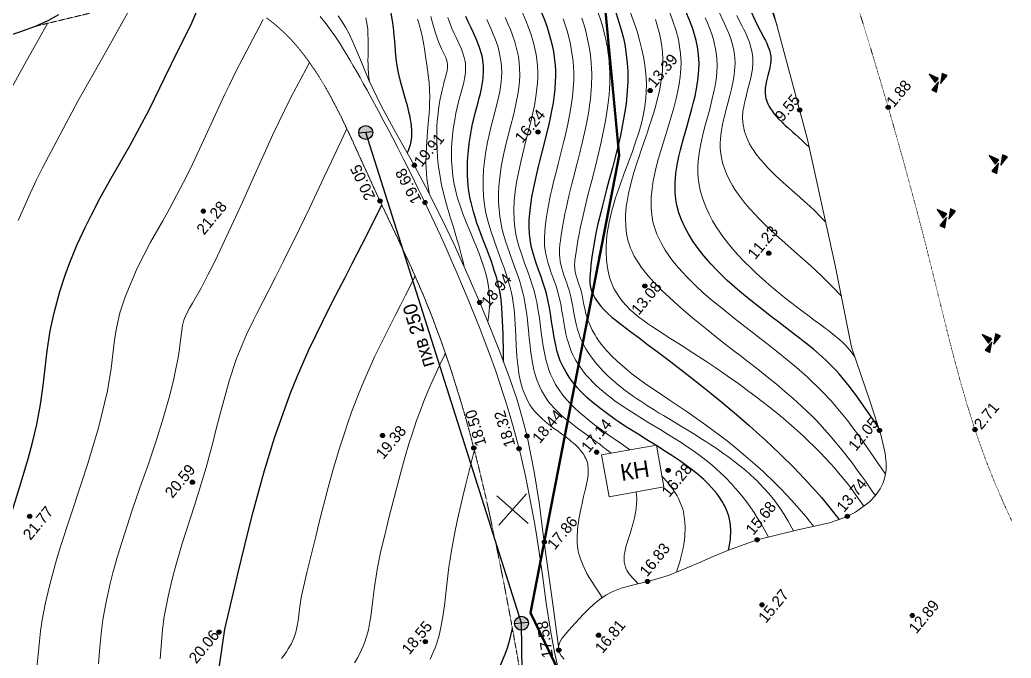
# Model space of a CAD drawing. Header units: millimetres. Extents: x -2893842 to -949497, y -1203244 to 262218.
# Drawn here: x -1987343 to -1916064, y -302246 to -256348 of the extents above; entities that cross this region are included whole.
import ezdxf

# ---------------------------------------------------------------- set-up
doc = ezdxf.new("R2010")
doc.units = ezdxf.units.MM
doc.linetypes.add('g5_05x2', pattern=[3.5, 2.5, -1])
doc.linetypes.add('g5_366', pattern=[0.85, 0.1, -0.75])
doc.layers.get('0').update_dxf_attribs({"lineweight": 5})
for name, color, linetype in [('!!!_ Размеры', 7, 'Continuous'), ('02_сетка', 253, 'Continuous'), ('03_Здания и строения', 253, 'Continuous'), ('10_Границы покрытий и угодий', 253, 'Continuous'), ('12_Рельеф', 253, 'Continuous'), ('19_Горизонтали', 253, 'Continuous'), ('30_Канализация', 253, 'Continuous'), ('44_Крышки колодцев', 253, 'Continuous'), ('61_Отметки высоты поверхности', 253, 'Continuous'), ('65_Границы', 253, 'Continuous')]:
    doc.layers.add(name, color=color, linetype=linetype)
doc.styles.add('LIKE14', font='p131.shx')
doc.styles.add('LIKE17', font='d431.shx')
doc.styles.add('LIKE32', font='peteri.shx')
doc.styles.add('Line_GUGK', font='')
doc.styles.get('Line_GUGK').set_extended_font_data('Bm431', italic=True)
doc.linetypes.add('g5_085a', pattern='A,0.001,[19,GUGK_2005.shx,S=1,R=180,X=0,Y=0],0.5,[18,GUGK_2005.shx,S=6,R=180,X=0,Y=0],0.5', length=1.001)
doc.linetypes.add('g5_122_kl', pattern='A,1,-1,1.5,-0.4,["Кл",Line_GUGK,S=1,R=0,X=0,Y=-0.5],-2.4,1.5,-1,4,-1,4,-1,3', length=21.8)
doc.linetypes.add('g5_332', pattern='A,0.001,[18,GUGK_2005.shx,S=10,R=180,X=0,Y=0],0.5', length=0.501)

# ---------------------------------------------------------------- blocks, each defined once
blk = doc.blocks.new('BL_333')
at = {"color": 0}
for p, q in [((0, -3), (0, 3)), ((-3, 0), (3, 0))]:
    blk.add_line(p, q, dxfattribs=at)
blk = doc.blocks.new('g5_117')
h = blk.add_hatch(color=255)
h.paths.add_polyline_path([(-0.299, 0.352), (0.352, -0.299, 0.177899), (0.463, 0, 0.639215)])
h.paths.add_polyline_path([(-0.352, 0.299, 0.177899), (-0.463, 0, 0.639215), (0.299, -0.352)])
at = {"color": 0}
blk.add_lwpolyline([(0.354, -0.354), (-0.354, 0.354)], dxfattribs=at)
blk.add_circle((0, 0), 0.5, dxfattribs=at)
blk = doc.blocks.new('g5_330')
blk.add_hatch(color=0).paths.add_polyline_path([(-0.15, 0, 1), (0.15, 0, 1)])
at = {"color": 0}
blk.add_circle((0, 0), 0.15, dxfattribs=at)
blk = doc.blocks.new('g5_348b')
for points in [[(-0.194, 0.15), (0.194, 0.15), (0, 0.874)], [(-0.75, 0), (-0.649, -0.375), (0, 0)], [(0.75, -0.2), (0.649, 0.175), (0, -0.2)]]:
    blk.add_hatch(color=0).paths.add_polyline_path(points)
at = {"color": 0}
for points in [[(-0.194, 0.15), (0.194, 0.15), (0, 0.874)], [(-0.75, 0), (-0.649, -0.375), (0, 0)], [(0.75, -0.2), (0.649, 0.175), (0, -0.2)]]:
    blk.add_lwpolyline(points, close=True, dxfattribs=at)
blk = doc.blocks.new('Топо_07.04.17')
at = {"layer": '02_сетка', "color": 7, "linetype": 'Continuous'}
for p, q in [((-44973, -175868), (-42752, -173852)), ((-42855, -175971), (-44871, -173749))]:
    blk.add_line(p, q, dxfattribs=at)
at = {"layer": '03_Здания и строения', "color": 7, "linetype": 'Continuous', "lineweight": 20}
blk.add_lwpolyline([(-32876, -174459), (-36868, -174714), (-37062, -171676), (-33070, -171422)], close=True, dxfattribs=at)
at = {"layer": '10_Границы покрытий и угодий', "linetype": 'g5_366', "lineweight": 20}
blk.add_lwpolyline([(-8283, -179738), (-8684, -178518), (-9224, -176757), (-9671, -175097), (-10179, -172886), (-10494, -171285), (-10821, -169396), (-11106, -167530), (-11272, -166356), (-11553, -164251), (-11813, -162222), (-12119, -159886), (-12305, -158531), (-12594, -156522), (-13070, -153397), (-13522, -150610), (-13767, -149164), (-14199, -146693), (-14473, -145175), (-15232, -141141)], dxfattribs=at)
at = {"layer": '10_Границы покрытий и угодий', "linetype": 'g5_085a', "lineweight": 20}
blk.add_lwpolyline([(-41687, -184998), (-41760, -182112), (-41860, -177433), (-41914, -174557), (-42004, -172334), (-42232, -169717), (-42436, -168282), (-42653, -167061), (-43003, -165409), (-43482, -163474), (-44031, -161486), (-44531, -159790), (-45207, -157579), (-45897, -155432), (-46553, -153511), (-47437, -151108), (-48095, -149457), (-49160, -146947), (-49973, -144948), (-50660, -142969), (-51002, -141787), (-51273, -140832), (-51518, -140042), (-51692, -139547), (-51891, -139046), (-52114, -138558), (-52322, -138166)], dxfattribs=at)
at = {"layer": '10_Границы покрытий и угодий', "linetype": 'Continuous', "lineweight": 30}
blk.add_lwpolyline([(-144140, -142170), (-143926, -142062), (-143516, -141910), (-143060, -141789), (-142340, -141681), (-129504, -140761), (-118584, -140312), (-100031, -138987), (-82942, -137657), (-76483, -136995), (-75186, -136739), (-74029, -136457), (-73074, -136148), (-72273, -135808)], dxfattribs=at)
at = {"layer": '10_Границы покрытий и угодий', "linetype": 'Continuous', "lineweight": 20}
blk.add_lwpolyline([(-41789, -187587), (-42021, -185371), (-42126, -183808), (-42209, -181813), (-42267, -179779), (-42309, -178277), (-42371, -176676), (-42416, -175827), (-42547, -173927), (-42662, -172663), (-42752, -171811), (-42829, -171160), (-42907, -170559), (-42995, -169926), (-43148, -168931), (-43319, -167927), (-43459, -167176), (-43573, -166596), (-43949, -164841), (-44255, -163540), (-44462, -162706), (-44724, -161697), (-44938, -160900), (-45191, -159991), (-45335, -159481), (-45677, -158307), (-45955, -157377), (-46163, -156698), (-46498, -155628), (-46797, -154697), (-47256, -153313), (-47781, -151782), (-47998, -151164), (-48410, -150019), (-48792, -148980), (-49108, -148139), (-49410, -147349), (-49634, -146771), (-49943, -145986), (-50211, -145314), (-50690, -144133), (-50862, -143716), (-51076, -143201), (-51262, -142758), (-51450, -142313), (-51644, -141860), (-51826, -141443), (-52067, -140908), (-52270, -140476), (-52411, -140184), (-52725, -139568), (-52937, -139176), (-53242, -138647), (-53606, -138067)], dxfattribs=at)
at = {"layer": '10_Границы покрытий и угодий', "linetype": 'g5_05x2', "lineweight": 20}
for points in [[(-44668, -186014), (-44730, -185039), (-44880, -182723), (-45071, -180169), (-45234, -178218), (-45397, -176423), (-45663, -173844), (-45956, -171414), (-46302, -168979), (-46651, -166863), (-47134, -164341), (-47576, -162339), (-48045, -160453), (-48485, -158857), (-49172, -156625), (-49891, -154489), (-50865, -151657), (-51737, -148988), (-52391, -146959), (-52964, -145300), (-53532, -143825), (-53838, -143105), (-54151, -142421), (-54421, -141875), (-54879, -141027), (-55194, -140499), (-55553, -139946), (-55834, -139547), (-56140, -139145), (-56352, -138883), (-56795, -138383), (-57163, -138009), (-57459, -137734)], [(-70037, -135966), (-74029, -136457)]]:
    blk.add_lwpolyline(points, dxfattribs=at)
at = {"layer": '12_Рельеф', "linetype": 'g5_332', "lineweight": 20}
blk.add_lwpolyline([(-31754, -180398), (-30988, -180158), (-29922, -179826), (-28756, -179509), (-26634, -178994), (-23658, -178618), (-21338, -178381), (-20196, -178122), (-19374, -177818), (-18315, -177207), (-17829, -176801), (-17428, -176354), (-17168, -175955), (-16958, -175465), (-16853, -175048), (-16793, -174581), (-16786, -173872), (-16924, -172578), (-17437, -170045), (-18329, -165996), (-18834, -160021), (-19782, -150813), (-21558, -138972)], dxfattribs=at)
at = {"layer": '12_Рельеф', "color": 42, "linetype": 'g5_332', "lineweight": 20}
blk.add_lwpolyline([(-41396, -185963), (-41569, -185690), (-41646, -185510), (-41702, -185269), (-41687, -184998), (-41590, -184755), (-41382, -184466), (-40832, -183926), (-40285, -183452), (-39648, -182912), (-39134, -182499), (-38695, -182182), (-38369, -181976), (-37898, -181729), (-37373, -181528), (-36734, -181361), (-35895, -181218), (-34805, -181084), (-33915, -180951), (-33215, -180803), (-31754, -180398)], dxfattribs=at)
at = {"layer": '19_Горизонтали', "linetype": 'Continuous', "lineweight": 20}
for points in [[(-50364, -138522), (-50327, -138931), (-50323, -139372), (-50337, -139690), (-50374, -140131), (-50404, -140404), (-50436, -140664), (-50457, -140829), (-50512, -141253), (-50554, -141613), (-50578, -141835), (-50590, -141972), (-50605, -142177), (-50612, -142289), (-50618, -142420), (-50622, -142538), (-50623, -142624), (-50623, -142735), (-50621, -142840), (-50619, -142933), (-50617, -143017), (-50617, -143077), (-50618, -143091)], [(-47264, -151578), (-47272, -151393), (-47295, -150690), (-47296, -150472), (-47290, -150130), (-47276, -149838), (-47233, -149336), (-47158, -148752), (-47073, -148233), (-47000, -147829), (-46951, -147576), (-46862, -147128), (-46705, -146341), (-46624, -145914), (-46549, -145483), (-46501, -145178), (-46437, -144690), (-46390, -144177), (-46366, -143666), (-46363, -143329), (-46364, -143105), (-46380, -142388), (-46397, -141755), (-46420, -141219), (-46438, -140921), (-46493, -140278), (-46552, -139798), (-46610, -139425), (-46680, -139051)], [(-45718, -138966), (-45646, -139419), (-45574, -139841), (-45504, -140206), (-45447, -140475), (-45397, -140685), (-45347, -140879), (-45255, -141193), (-45199, -141366), (-45148, -141512), (-45110, -141617), (-45061, -141757), (-45041, -141814), (-44978, -142022), (-44955, -142114), (-44938, -142190), (-44915, -142352), (-44908, -142498), (-44912, -142584), (-44923, -142680), (-44940, -142776), (-44986, -142960), (-45021, -143069), (-45067, -143195), (-45129, -143354), (-45272, -143704), (-45330, -143852), (-45432, -144124), (-45504, -144325), (-45645, -144747), (-45734, -145035), (-45820, -145339), (-45906, -145664), (-45970, -145931), (-46093, -146512), (-46154, -146845), (-46242, -147433), (-46264, -147610), (-46321, -148182), (-46348, -148557), (-46368, -149045), (-46374, -149372), (-46372, -149750), (-46358, -150200), (-46334, -150620), (-46308, -150949), (-46273, -151294), (-46241, -151565), (-46187, -151973), (-46103, -152519), (-46057, -152792), (-45986, -153199), (-45925, -153535), (-45801, -154198), (-45718, -154647), (-45641, -155077), (-45562, -155537), (-45471, -156119), (-45445, -156310), (-45389, -156751), (-45351, -157114), (-45349, -157137)], [(-44099, -161257), (-43965, -160699), (-43831, -159972), (-43790, -159597), (-43768, -159117), (-43774, -158741), (-43806, -158275), (-43869, -157766), (-43937, -157366), (-44163, -156353), (-44312, -155795), (-44430, -155382), (-44607, -154773), (-44808, -154079), (-45015, -153313), (-45139, -152795), (-45267, -152151), (-45326, -151769), (-45393, -151134), (-45421, -150568), (-45417, -149926), (-45392, -149474), (-45342, -148939), (-45275, -148449), (-45127, -147656), (-45011, -147161), (-44840, -146538), (-44698, -146083), (-44564, -145690), (-44346, -145108), (-44184, -144703), (-44084, -144452), (-43984, -144196), (-43890, -143938), (-43800, -143662), (-43733, -143421), (-43686, -143215), (-43657, -143049), (-43631, -142830), (-43622, -142617), (-43626, -142451), (-43655, -142163), (-43685, -141986), (-43789, -141555), (-43984, -140939), (-44077, -140669), (-44180, -140365), (-44284, -140034), (-44419, -139527), (-44499, -139171)], [(-38172, -181873), (-38495, -181227), (-38654, -180909), (-38788, -180634), (-38929, -180330), (-39063, -180022), (-39193, -179689), (-39282, -179432), (-39419, -178929), (-39484, -178562), (-39506, -178348), (-39515, -177799), (-39487, -177428), (-39381, -176770), (-39295, -176403), (-39262, -176275), (-39170, -175947), (-39066, -175614), (-38953, -175273), (-38852, -174980), (-38764, -174735), (-38678, -174495), (-38577, -174215), (-38497, -173993), (-38372, -173634), (-38270, -173312), (-38238, -173198), (-38182, -172970), (-38146, -172779), (-38121, -172565), (-38116, -172306), (-38125, -172195), (-38162, -171975), (-38208, -171810), (-38261, -171663), (-38333, -171502), (-38423, -171335), (-38522, -171175), (-38663, -170976), (-38826, -170773), (-38991, -170587), (-39112, -170458), (-39254, -170314), (-39457, -170117), (-39764, -169831), (-40042, -169576), (-40276, -169361), (-40482, -169167), (-40691, -168963), (-40997, -168641), (-41321, -168248), (-41475, -168027), (-41635, -167764), (-41771, -167501), (-41905, -167191), (-42045, -166787), (-42164, -166311), (-42253, -165774), (-42297, -165321), (-42321, -164751), (-42321, -164346), (-42311, -163955), (-42291, -163496), (-42274, -163210), (-42224, -162460), (-42195, -162028), (-42173, -161664), (-42152, -161213), (-42140, -160810), (-42137, -160391), (-42143, -160096), (-42161, -159734), (-42192, -159365), (-42255, -158867), (-42316, -158483), (-42382, -158129), (-42440, -157843), (-42514, -157509), (-42584, -157206), (-42866, -156061), (-43005, -155484), (-43164, -154752), (-43278, -154110), (-43347, -153566), (-43380, -153169), (-43397, -152669), (-43393, -152232), (-43354, -151585), (-43280, -150944), (-43175, -150318), (-43101, -149958), (-43012, -149576), (-42874, -149054), (-42678, -148412), (-42308, -147375), (-41901, -146322), (-41737, -145888), (-41595, -145493), (-41392, -144871), (-41311, -144589), (-41210, -144183), (-41151, -143892), (-41098, -143558), (-41057, -143120), (-41049, -142855), (-41049, -142855), (-41090, -142155), (-41157, -141710), (-41245, -141290), (-41428, -140606), (-41578, -140121), (-41738, -139641)], [(-40396, -139649), (-40238, -140158), (-40126, -140548), (-40023, -140950), (-39912, -141461), (-39820, -142035), (-39820, -142035), (-39774, -142528), (-39762, -142974), (-39777, -143358), (-39835, -143910), (-39902, -144304), (-39959, -144579), (-40125, -145234), (-40265, -145696), (-40374, -146027), (-40611, -146693), (-40907, -147475), (-41382, -148722), (-41635, -149438), (-41709, -149662), (-41886, -150243), (-41949, -150468), (-42048, -150857), (-42169, -151398), (-42220, -151662), (-42297, -152144), (-42297, -152144), (-42370, -152797), (-42398, -153301), (-42402, -153539), (-42400, -153820), (-42380, -154229), (-42327, -154755), (-42290, -155023), (-42183, -155628), (-42096, -156045), (-42002, -156458), (-41946, -156698), (-41765, -157446), (-41654, -157922), (-41583, -158242), (-41505, -158623), (-41453, -158907), (-41398, -159250), (-41367, -159471), (-41338, -159715), (-41291, -160309), (-41279, -160570), (-41268, -161032), (-41266, -161410), (-41268, -161722), (-41274, -162162), (-41279, -162439), (-41284, -162778), (-41287, -163089), (-41288, -163325), (-41286, -163619), (-41281, -163914), (-41259, -164397), (-41241, -164658), (-41201, -165042), (-41176, -165232), (-41176, -165232), (-41076, -165780), (-41076, -165780), (-40950, -166258), (-40950, -166258), (-40841, -166575), (-40841, -166575), (-40610, -167099), (-40610, -167099), (-40459, -167374), (-40294, -167635), (-40294, -167635), (-40009, -168031), (-39878, -168195), (-39596, -168525), (-39453, -168681), (-39301, -168842), (-39118, -169029), (-38781, -169359), (-38566, -169561), (-38101, -169990), (-37922, -170152), (-37832, -170234), (-37634, -170414), (-37304, -170717), (-37111, -170897), (-36876, -171122), (-36753, -171242), (-36639, -171356), (-36372, -171633)], [(-34998, -171545), (-35646, -170969), (-35870, -170770), (-36128, -170542), (-36354, -170341), (-36619, -170102), (-36943, -169806), (-37316, -169456), (-37674, -169107), (-38084, -168683), (-38317, -168427), (-38592, -168108), (-38899, -167722), (-39066, -167493), (-39273, -167187), (-39631, -166563), (-39772, -166265), (-39899, -165951), (-39971, -165743), (-40047, -165490), (-40128, -165167), (-40196, -164828), (-40260, -164405), (-40311, -163914), (-40337, -163546), (-40351, -163278), (-40376, -162429), (-40388, -161772), (-40402, -161217), (-40416, -160869), (-40433, -160550), (-40457, -160235), (-40485, -159947), (-40516, -159696), (-40571, -159330), (-40638, -158958), (-40772, -158330), (-40865, -157927), (-40957, -157544), (-41021, -157276), (-41163, -156647), (-41273, -156081), (-41353, -155543), (-41388, -155196), (-41411, -154703), (-41404, -154231), (-41334, -153429), (-41236, -152805), (-41093, -152143), (-40924, -151502), (-40829, -151180), (-40575, -150399), (-40459, -150071), (-40283, -149587), (-39883, -148532), (-39611, -147819), (-39352, -147113), (-39201, -146680), (-39067, -146274), (-38986, -146014), (-38847, -145528), (-38716, -144999), (-38627, -144569), (-38567, -144209), (-38511, -143743), (-38485, -143392), (-38476, -143093), (-38490, -142525), (-38584, -141667), (-38689, -141089), (-38816, -140535), (-38931, -140099), (-39202, -139198)], [(-36265, -140217), (-36073, -141178), (-36073, -141178), (-35963, -141982), (-35928, -142379), (-35928, -142379), (-35902, -143330), (-35947, -144098), (-36016, -144671), (-36016, -144671), (-36240, -145842), (-36483, -146770), (-36794, -147765), (-37088, -148608), (-37210, -148945), (-37452, -149594), (-37839, -150610), (-38024, -151099), (-38237, -151671), (-38237, -151671), (-38464, -152303), (-38627, -152776), (-38834, -153412), (-38948, -153786), (-39071, -154216), (-39245, -154913), (-39318, -155269), (-39382, -155667), (-39424, -156065), (-39434, -156241), (-39439, -156467), (-39412, -156983), (-39375, -157274), (-39325, -157570), (-39282, -157789), (-39180, -158244), (-39054, -158774), (-38963, -159176), (-38898, -159502), (-38848, -159804), (-38782, -160344), (-38752, -160702), (-38735, -160963), (-38721, -161203), (-38708, -161434), (-38692, -161746), (-38674, -162050), (-38657, -162308), (-38621, -162729), (-38571, -163134), (-38527, -163401), (-38496, -163565), (-38384, -164011), (-38298, -164280), (-38201, -164543), (-38129, -164717), (-37988, -165022), (-37677, -165582), (-37508, -165845), (-37295, -166148), (-37080, -166428), (-36918, -166625), (-36680, -166899), (-36442, -167156), (-36178, -167427), (-35917, -167680), (-35645, -167932), (-35353, -168193), (-35127, -168389), (-34271, -169092), (-33426, -169753), (-32634, -170362), (-32180, -170714), (-31278, -171432), (-31044, -171625), (-30496, -172095), (-30051, -172497), (-29655, -172879), (-29272, -173272), (-28956, -173618), (-28726, -173883), (-28398, -174282), (-27997, -174808), (-27775, -175120), (-27569, -175423), (-27346, -175769), (-27013, -176323), (-26824, -176662), (-26630, -177031), (-26422, -177450), (-26310, -177689), (-26198, -177939), (-26045, -178297), (-25935, -178569), (-25812, -178890)], [(-23954, -178656), (-24266, -177914), (-24501, -177404), (-24684, -177040), (-24921, -176603), (-25123, -176259), (-25443, -175763), (-25686, -175417), (-26049, -174938), (-26165, -174793), (-26324, -174600), (-26613, -174265), (-26886, -173963), (-27185, -173649), (-27347, -173484), (-27694, -173143), (-28056, -172803), (-28306, -172575), (-28568, -172343), (-28828, -172118), (-29171, -171827), (-29498, -171558), (-29717, -171380), (-30294, -170921), (-30849, -170491), (-31294, -170150), (-31769, -169787), (-32328, -169358), (-32598, -169148), (-32865, -168939), (-33116, -168740), (-33379, -168528), (-33626, -168326), (-33830, -168156), (-34042, -167976), (-34301, -167750), (-34634, -167450), (-34936, -167167), (-35141, -166966), (-35386, -166717), (-35507, -166591), (-35617, -166473), (-35748, -166328), (-35980, -166061), (-36228, -165756), (-36481, -165419), (-36752, -165022), (-37018, -164578), (-37191, -164247), (-37325, -163957), (-37496, -163527), (-37628, -163110), (-37694, -162853), (-37765, -162507), (-37819, -162131), (-37871, -161568), (-37889, -161298), (-37909, -160975), (-37918, -160841), (-37951, -160402), (-37978, -160124), (-38015, -159841), (-38048, -159639), (-38103, -159359), (-38157, -159119), (-38205, -158917), (-38241, -158766), (-38298, -158526), (-38338, -158343), (-38367, -158196), (-38399, -158017), (-38426, -157827), (-38452, -157508), (-38452, -157239), (-38442, -157056), (-38390, -156632), (-38326, -156294), (-38261, -156009), (-38171, -155655), (-38044, -155194), (-37852, -154556), (-37725, -154161), (-37595, -153771), (-37482, -153442), (-37289, -152900), (-36979, -152061), (-36685, -151285), (-36500, -150799), (-36342, -150381), (-36171, -149924), (-35982, -149411), (-35885, -149142), (-35807, -148922), (-35666, -148514), (-35533, -148112), (-35345, -147515), (-35237, -147148), (-35153, -146843), (-35087, -146592), (-35019, -146317), (-34922, -145893), (-34835, -145458), (-34800, -145266), (-34750, -144955), (-34711, -144670), (-34667, -144286), (-34646, -144038), (-34619, -143541), (-34613, -143281), (-34618, -142821), (-34635, -142449), (-34686, -141844), (-34773, -141177), (-34845, -140748), (-34929, -140311)], [(-33710, -140058), (-33595, -140630), (-33539, -140941), (-33467, -141407), (-33438, -141627), (-33393, -142028), (-33369, -142295), (-33347, -142610), (-33335, -142884), (-33327, -143370), (-33332, -143656), (-33352, -144097), (-33373, -144370), (-33417, -144801), (-33467, -145177), (-33533, -145591), (-33610, -146003), (-33730, -146559), (-33818, -146918), (-34072, -147844), (-34547, -149314), (-34831, -150109), (-35198, -151094), (-35540, -151992), (-35929, -153014), (-36258, -153902), (-36550, -154726), (-36740, -155288), (-36876, -155712), (-37010, -156153), (-37156, -156659), (-37312, -157252), (-37383, -157554), (-37450, -157934), (-37464, -158073), (-37471, -158201), (-37470, -158328), (-37466, -158408), (-37449, -158574), (-37418, -158759), (-37389, -158901), (-37352, -159063), (-37315, -159216), (-37262, -159440), (-37225, -159620), (-37183, -159882), (-37157, -160113), (-37124, -160524), (-37105, -160808), (-37083, -161083), (-37037, -161472), (-37001, -161682), (-36953, -161909), (-36871, -162215), (-36716, -162673), (-36716, -162673), (-36576, -163007), (-36462, -163248), (-36307, -163540), (-36170, -163776), (-35981, -164074), (-35850, -164265), (-35761, -164391), (-35540, -164684), (-35193, -165106), (-34552, -165804), (-34243, -166112), (-33820, -166514), (-33402, -166894), (-33063, -167194), (-32559, -167627), (-31776, -168287), (-31381, -168620), (-30659, -169237), (-30383, -169477), (-29396, -170357), (-28895, -170819), (-28483, -171208), (-27872, -171802), (-27094, -172591), (-26606, -173108), (-26010, -173764), (-25673, -174149), (-25414, -174453), (-25124, -174801), (-24495, -175589), (-24192, -175985), (-23856, -176441), (-23524, -176908), (-23102, -177526), (-22946, -177764), (-22671, -178195), (-22482, -178498)], [(-18741, -177453), (-19435, -176191), (-19711, -175734), (-20166, -175024), (-20547, -174466), (-20779, -174140), (-21064, -173751), (-21451, -173242), (-22511, -171948), (-23075, -171307), (-23780, -170544), (-24376, -169926), (-24983, -169319), (-25698, -168630), (-26191, -168168), (-26689, -167711), (-27438, -167042), (-28198, -166382), (-28781, -165886), (-29401, -165367), (-30024, -164853), (-30371, -164570), (-31162, -163932), (-31162, -163932), (-32073, -163197), (-32454, -162877), (-32717, -162648), (-33007, -162385), (-33198, -162203), (-33386, -162016), (-33605, -161784), (-33831, -161528), (-34078, -161219), (-34316, -160882), (-34491, -160596), (-34686, -160219), (-34832, -159870), (-34912, -159632), (-35031, -159146), (-35096, -158719), (-35127, -158348), (-35134, -157789), (-35099, -157213), (-35057, -156861), (-34966, -156327), (-34865, -155878), (-34641, -155102), (-34358, -154315), (-33977, -153415), (-33520, -152451), (-33159, -151731), (-32922, -151267), (-32668, -150769), (-32436, -150310), (-32122, -149664), (-31789, -148932), (-31623, -148535), (-31457, -148106), (-31295, -147640), (-31185, -147283), (-31005, -146555), (-30921, -146083), (-30857, -145570), (-30820, -145066), (-30808, -144378), (-30819, -143985), (-30844, -143566), (-30905, -142940), (-30942, -142652), (-31002, -142250), (-31082, -141784), (-31155, -141412), (-31270, -140878), (-31423, -140242)], [(-29680, -141004), (-29491, -142125), (-29439, -142799), (-29434, -143360), (-29470, -143924), (-29603, -144782), (-29933, -146009), (-30244, -146872), (-30462, -147409), (-30847, -148284), (-30990, -148593), (-31175, -148987), (-31478, -149621), (-31798, -150292), (-31966, -150647), (-32183, -151116), (-32465, -151755), (-32748, -152447), (-33018, -153201), (-33190, -153773), (-33279, -154124), (-33346, -154434), (-33400, -154734), (-33437, -155002), (-33478, -155484), (-33484, -155838), (-33477, -156062), (-33432, -156534), (-33381, -156830), (-33311, -157124), (-33250, -157335), (-33110, -157725), (-32947, -158099), (-32833, -158328), (-32700, -158574), (-32545, -158839), (-32385, -159095), (-32142, -159455), (-31867, -159833), (-31615, -160160), (-31391, -160439), (-31188, -160684), (-30409, -161578), (-30043, -161981), (-29609, -162446), (-29315, -162755), (-28470, -163620), (-27992, -164097), (-27413, -164667), (-26683, -165379), (-26350, -165702), (-25934, -166107), (-25106, -166920), (-24597, -167428), (-23996, -168042), (-23451, -168614), (-22916, -169197), (-22354, -169837), (-21710, -170614), (-21418, -170985), (-21069, -171448), (-20564, -172159), (-19825, -173290), (-19470, -173869), (-19231, -174272), (-18854, -174927), (-18664, -175266), (-18428, -175692), (-18262, -175996), (-17973, -176532), (-17829, -176801)], [(-16930, -175355), (-17639, -174027), (-18214, -172962), (-18553, -172350), (-18940, -171674), (-19196, -171242), (-19699, -170439), (-20251, -169628), (-20754, -168953), (-21745, -167756), (-22421, -167011), (-22923, -166484), (-23728, -165668), (-24166, -165236), (-24906, -164516), (-25707, -163738), (-26351, -163108), (-27314, -162142), (-27907, -161525), (-28477, -160906), (-28919, -160400), (-29492, -159696), (-29852, -159215), (-30199, -158708), (-30514, -158197), (-30689, -157885), (-30859, -157550), (-31077, -157058), (-31320, -156348), (-31393, -156060), (-31455, -155748), (-31499, -155434), (-31530, -154920), (-31516, -154429), (-31516, -154429), (-31422, -153663), (-31294, -153060), (-31143, -152511), (-30819, -151560), (-30615, -151036), (-30388, -150488), (-30136, -149905), (-29738, -149005), (-29273, -147931), (-29079, -147454), (-28834, -146809), (-28692, -146401), (-28511, -145809), (-28381, -145305), (-28268, -144740), (-28208, -144307), (-28164, -143643), (-28210, -142622), (-28300, -141970), (-28462, -141192), (-28645, -140500)], [(-26110, -141282), (-25997, -141653), (-25871, -142119), (-25765, -142587), (-25693, -142985), (-25655, -143262), (-25635, -143452), (-25609, -143871), (-25610, -144281), (-25644, -144728), (-25740, -145339), (-25837, -145770), (-25994, -146332), (-26055, -146523), (-26298, -147224), (-26535, -147845), (-26943, -148873), (-27190, -149510), (-27449, -150242), (-27608, -150761), (-27737, -151263), (-27839, -151799), (-27894, -152275), (-27912, -152676), (-27901, -153173), (-27867, -153553), (-27770, -154153), (-27613, -154788), (-27427, -155353), (-27232, -155843), (-26986, -156378), (-26578, -157136), (-26112, -157885), (-25716, -158458), (-25305, -159007), (-24869, -159552), (-24532, -159953), (-23974, -160584), (-23681, -160903), (-23324, -161280), (-22944, -161671), (-22578, -162039), (-22228, -162383), (-21967, -162637), (-21674, -162918), (-21205, -163362), (-20776, -163763), (-20286, -164216), (-20036, -164447), (-19841, -164629), (-19548, -164912), (-19359, -165102), (-19205, -165264), (-19117, -165360), (-19057, -165428), (-19003, -165489), (-18917, -165592), (-18832, -165696), (-18723, -165837), (-18615, -165988), (-18470, -166205), (-18326, -166441), (-18172, -166711)], [(-18644, -162264), (-19217, -161496), (-19869, -160688), (-20267, -160222), (-20574, -159870), (-21095, -159287), (-21621, -158706), (-22062, -158219), (-22415, -157825), (-22837, -157348), (-23210, -156914), (-23469, -156605), (-23908, -156059), (-24126, -155776), (-24471, -155302), (-24770, -154860), (-25199, -154146), (-25382, -153797), (-25528, -153490), (-25683, -153121), (-25865, -152593), (-25951, -152273), (-26046, -151785), (-26089, -151407), (-26103, -151094), (-26096, -150750), (-26060, -150367), (-26060, -150367), (-25948, -149773), (-25864, -149454), (-25785, -149192), (-25659, -148814), (-25506, -148395), (-25382, -148070), (-25382, -148070), (-25181, -147559), (-24980, -147043), (-24904, -146839), (-24809, -146576), (-24665, -146149), (-24502, -145573), (-24447, -145336), (-24388, -145020), (-24354, -144777), (-24324, -144400), (-24320, -144159), (-24335, -143828), (-24381, -143415), (-24457, -142991), (-24517, -142728), (-24599, -142417), (-24845, -141635), (-25096, -140938)], [(-23844, -141374), (-23683, -141798), (-23536, -142186), (-23445, -142435), (-23367, -142659), (-23288, -142904), (-23213, -143161), (-23157, -143384), (-23116, -143573), (-23070, -143850), (-23039, -144172), (-23037, -144519), (-23077, -144910), (-23157, -145305), (-23308, -145827), (-23483, -146318), (-23541, -146471), (-23668, -146796), (-23668, -146796), (-23835, -147224), (-23934, -147493), (-23994, -147664), (-24088, -147958), (-24174, -148280), (-24174, -148280), (-24248, -148677), (-24277, -149102), (-24277, -149102), (-24225, -149733), (-24139, -150123), (-24049, -150415), (-23967, -150634), (-23827, -150955), (-23724, -151162), (-23589, -151409), (-23337, -151822), (-23074, -152205), (-22875, -152475), (-22516, -152931), (-22361, -153119), (-21666, -153920), (-21130, -154513), (-20810, -154868), (-20502, -155212), (-20165, -155597), (-19852, -155966), (-19506, -156398), (-19159, -156859)], [(-21042, -142414), (-21584, -140045)], [(-76830, -150191), (-75763, -148356), (-75196, -147437), (-74678, -146625), (-71608, -142163), (-69499, -139259), (-66921, -135676)], [(-73148, -136349), (-74182, -137796), (-75083, -139049), (-76536, -141080)], [(-57698, -137812), (-58608, -139143), (-60046, -141270), (-60643, -142208), (-61047, -142857), (-62259, -144849), (-63131, -146286), (-63899, -147529), (-64407, -148330), (-65929, -150587), (-66503, -151382), (-67553, -152824), (-68727, -154554), (-69826, -156508), (-70318, -157613), (-70694, -158673), (-70925, -159496), (-71409, -161526), (-71849, -163079), (-72775, -165661), (-73822, -168116), (-74436, -169457), (-75532, -171800), (-76429, -173770), (-76849, -174741), (-77541, -176462), (-78025, -177825), (-78368, -178926), (-78587, -179726), (-79142, -182300)], [(-74697, -182512), (-74472, -181341), (-74213, -180154), (-74023, -179409), (-73689, -178270), (-73210, -176866), (-72938, -176145), (-72468, -174983), (-71038, -171814), (-70309, -170292), (-69508, -168627), (-68744, -166995), (-68044, -165415), (-67427, -163899), (-67007, -162757), (-66740, -161959), (-66566, -161397), (-66409, -160852), (-66248, -160245), (-66080, -159533), (-65951, -159019), (-65812, -158670), (-65596, -158276), (-65313, -157858), (-65055, -157509), (-64296, -156458), (-63724, -155627), (-63356, -155076), (-62878, -154341), (-60662, -150715), (-59582, -148877), (-58723, -147421), (-57942, -146123), (-57420, -145274), (-56899, -144447), (-56333, -143573), (-55042, -141696), (-54751, -141264)], [(-52616, -146310), (-53374, -147541), (-53949, -148476), (-54645, -149604), (-55897, -151620), (-55897, -151620), (-56833, -153107), (-58217, -155260), (-58911, -156319), (-59532, -157259), (-60533, -158777), (-60832, -159234), (-61445, -160193), (-62068, -161270), (-62356, -161821), (-63040, -163285), (-63988, -165639), (-64450, -166866), (-64746, -167654), (-65135, -168665), (-65416, -169368), (-66251, -171313), (-66558, -171995), (-67730, -174595), (-68442, -176271), (-68757, -177073), (-69182, -178261), (-69610, -179662), (-69839, -180581), (-70028, -181493), (-70257, -182655)]]:
    blk.add_lwpolyline(points, dxfattribs=at)
at = {"layer": '19_Горизонтали', "linetype": 'Continuous', "lineweight": 30}
for points in [[(-22840, -141087), (-22569, -141887), (-22340, -142513), (-22207, -142860), (-22096, -143142), (-21998, -143398), (-21927, -143602), (-21862, -143812), (-21814, -143998), (-21777, -144188), (-21757, -144345), (-21748, -144564), (-21763, -144780), (-21781, -144902), (-21819, -145078), (-21895, -145346), (-22002, -145647), (-22105, -145914), (-22244, -146278), (-22335, -146546), (-22395, -146771), (-22421, -146897), (-22435, -146988), (-22450, -147176), (-22447, -147364), (-22429, -147534), (-22406, -147666), (-22372, -147806), (-22337, -147924), (-22255, -148143), (-22197, -148272), (-22095, -148472), (-21981, -148666), (-21876, -148829), (-21645, -149150), (-21474, -149368), (-21382, -149480), (-21246, -149642), (-21086, -149825), (-20781, -150166), (-20628, -150335), (-20415, -150572), (-20192, -150823), (-20007, -151040), (-19723, -151384)], [(-17031, -171984), (-17853, -170471), (-18237, -169764), (-18418, -169440), (-18571, -169172), (-18795, -168792), (-19152, -168223), (-19433, -167808), (-19606, -167567), (-19916, -167160), (-20236, -166766), (-20505, -166453), (-21064, -165842), (-22051, -164845), (-22708, -164215), (-23304, -163650), (-23800, -163179), (-24658, -162348), (-25157, -161849), (-25857, -161120), (-26667, -160217), (-27356, -159375), (-27696, -158923), (-28144, -158274), (-28555, -157602), (-28805, -157138), (-29063, -156591), (-29253, -156119), (-29448, -155514), (-29568, -155006), (-29654, -154435), (-29684, -153993), (-29679, -153525), (-29604, -152818), (-29466, -152136), (-29275, -151447), (-29121, -150980), (-28957, -150524), (-28647, -149736), (-28325, -148956), (-28035, -148258), (-27804, -147683), (-27624, -147213), (-27474, -146795), (-27267, -146152), (-27096, -145504), (-26981, -144926), (-26925, -144509), (-26897, -144162), (-26888, -143661), (-26905, -143286), (-26948, -142837), (-27099, -141963), (-27255, -141323), (-27443, -140681)], [(-32457, -140176), (-32294, -140959), (-32209, -141456), (-32126, -142076), (-32081, -142540), (-32050, -143071), (-32048, -143894), (-32082, -144471), (-32123, -144888), (-32164, -145211), (-32272, -145871), (-32468, -146783), (-32649, -147476), (-32878, -148247), (-33127, -149003), (-33475, -149976), (-33778, -150778), (-33959, -151244), (-34275, -152047), (-34549, -152742), (-35013, -153944), (-35159, -154335), (-35447, -155138), (-35661, -155772), (-35796, -156196), (-36112, -157304), (-36195, -157636), (-36286, -158026), (-36354, -158353), (-36411, -158648), (-36449, -158863), (-36488, -159147), (-36501, -159318), (-36493, -159620), (-36493, -159620), (-36428, -159953), (-36382, -160100), (-36240, -160451), (-36118, -160694), (-35930, -161007), (-35756, -161256), (-35467, -161618), (-35179, -161937), (-34953, -162170), (-34705, -162415), (-34533, -162580), (-33966, -163116), (-33435, -163616), (-32873, -164148), (-32244, -164745), (-31645, -165316), (-30676, -166250), (-30106, -166806), (-29377, -167527), (-28733, -168174), (-28047, -168875), (-26953, -170026), (-26275, -170765), (-25802, -171291), (-25232, -171943), (-24331, -173011), (-23347, -174243), (-23145, -174504), (-22706, -175088), (-22312, -175626), (-22036, -176015), (-21704, -176496), (-21233, -177210), (-20868, -177798), (-20622, -178218)], [(-33103, -171424), (-33694, -170957), (-34286, -170489), (-35110, -169824), (-35527, -169477), (-35794, -169249), (-36315, -168786), (-36751, -168376), (-37247, -167873), (-37636, -167442), (-38064, -166912), (-38254, -166651), (-38444, -166368), (-38600, -166114), (-38740, -165864), (-38928, -165483), (-39117, -165014), (-39245, -164603), (-39312, -164329), (-39400, -163855), (-39451, -163469), (-39500, -162897), (-39531, -162271), (-39550, -161727), (-39563, -161329), (-39590, -160740), (-39636, -160147), (-39673, -159819), (-39730, -159444), (-39815, -158999), (-39970, -158308), (-40061, -157927), (-40174, -157442), (-40257, -157050), (-40334, -156622), (-40380, -156290), (-40416, -155868), (-40421, -155316), (-40385, -154790), (-40319, -154286), (-40190, -153625), (-40093, -153222), (-39950, -152698), (-39740, -152014), (-39411, -151055), (-39195, -150463), (-39092, -150189), (-38816, -149464), (-38300, -148093), (-38126, -147605), (-37975, -147165), (-37817, -146675), (-37653, -146116), (-37508, -145560), (-37416, -145147), (-37320, -144628), (-37265, -144251), (-37217, -143798), (-37197, -143485), (-37191, -142864), (-37209, -142460), (-37247, -142028), (-37471, -140688), (-37601, -140140), (-37829, -139310)], [(-43304, -164194), (-43255, -163637), (-43120, -162211), (-43023, -160798), (-42995, -160361), (-42984, -159754), (-43010, -159156), (-43061, -158636), (-43123, -158192), (-43227, -157617), (-43295, -157291), (-43369, -156962), (-43450, -156626), (-43598, -156044), (-43662, -155800), (-43797, -155285), (-43918, -154816), (-44001, -154477), (-44089, -154097), (-44143, -153844), (-44252, -153265), (-44344, -152589), (-44368, -152327), (-44388, -152020), (-44397, -151761), (-44401, -151378), (-44389, -150950), (-44371, -150647), (-44324, -150142), (-44324, -150142), (-44255, -149624), (-44204, -149321), (-44109, -148834), (-43998, -148353), (-43845, -147782), (-43717, -147358), (-43587, -146963), (-43467, -146626), (-43281, -146134), (-43027, -145488), (-42942, -145269), (-42790, -144860), (-42671, -144516), (-42582, -144231), (-42471, -143812), (-42370, -143252), (-42341, -142928), (-42335, -142736), (-42354, -142322), (-42388, -142049), (-42494, -141507), (-42614, -141060), (-42793, -140488), (-42922, -140106), (-43078, -139650), (-43209, -139249)], [(-48545, -138398), (-48499, -138955), (-48485, -139454), (-48492, -140016), (-48504, -140443), (-48515, -140748), (-48529, -141186), (-48534, -141442), (-48536, -141890), (-48516, -142461), (-48498, -142713), (-48426, -143334), (-48286, -144201), (-48225, -144554), (-48155, -144968), (-48113, -145236), (-48064, -145597), (-48027, -145950), (-48010, -146181), (-48001, -146380), (-47998, -146601), (-47998, -146601), (-48011, -146950), (-48024, -147089), (-48043, -147240), (-48076, -147434), (-48149, -147737), (-48225, -147965), (-48283, -148108), (-48419, -148381), (-48498, -148508)], [(-79632, -170910), (-78771, -168993), (-78051, -167293), (-77581, -166087), (-77164, -164909), (-76738, -163519), (-76396, -162190), (-75822, -159748), (-75438, -158328), (-75026, -157079), (-74443, -155610), (-73928, -154486), (-73487, -153613), (-72817, -152399), (-72110, -151227), (-71559, -150375), (-70822, -149294), (-69844, -147926), (-68269, -145774), (-66575, -143360), (-65169, -141135), (-64100, -139407), (-62918, -137632), (-61794, -135659)]]:
    blk.add_lwpolyline(points, dxfattribs=at)
at = {"layer": '19_Горизонтали', "color": 252, "linetype": 'Continuous', "lineweight": 30}
blk.add_lwpolyline([(-69538, -193995), (-69213, -193192), (-67825, -189644), (-66869, -186693), (-65394, -181078), (-64482, -178518), (-63944, -177044), (-62953, -174361), (-62402, -172913), (-61598, -170880), (-61257, -170053), (-60279, -167804), (-58809, -164775), (-58152, -163554), (-57127, -161796), (-55892, -159848), (-55034, -158541), (-53950, -156909), (-53294, -155927), (-52464, -154682), (-50731, -152049)], dxfattribs=at)
at = {"layer": '19_Горизонтали', "color": 252, "linetype": 'Continuous', "lineweight": 20}
for points in [[(-61572, -183629), (-61451, -183498), (-61170, -183178), (-61018, -182993), (-60781, -182675), (-60616, -182421), (-60436, -182087), (-60304, -181775), (-60148, -181291), (-60041, -180877), (-59942, -180453), (-59847, -180060), (-59632, -179306), (-59504, -178914), (-59060, -177679), (-58554, -176304), (-58144, -175192), (-57807, -174285), (-57466, -173380), (-57160, -172582), (-56850, -171787), (-56379, -170618), (-55718, -169058), (-55293, -168109), (-54928, -167327), (-54572, -166595), (-53934, -165353), (-53446, -164464), (-52450, -162786), (-51768, -161707), (-51214, -160854), (-50671, -160027), (-50224, -159349), (-49782, -158679), (-49322, -157982), (-49006, -157501), (-48935, -157394)], [(-56392, -184535), (-56120, -184169), (-55786, -183661), (-55635, -183399), (-55478, -183097), (-55287, -182667), (-55138, -182271), (-54960, -181708), (-54862, -181352), (-54626, -180378), (-54363, -179259), (-54158, -178498), (-54022, -178039), (-53634, -176849), (-53429, -176265), (-53208, -175656), (-52950, -174958), (-52726, -174358), (-52466, -173661), (-52060, -172589), (-51618, -171454), (-51380, -170859), (-51101, -170181), (-50732, -169319), (-50432, -168645), (-49999, -167724), (-49675, -167070), (-49323, -166395), (-48984, -165777), (-48571, -165060), (-48216, -164467), (-47908, -163968), (-47462, -163262), (-47395, -163159)]]:
    blk.add_lwpolyline(points, dxfattribs=at)
at = {"layer": '19_Горизонтали', "color": 42, "linetype": 'Continuous', "lineweight": 20}
for points in [[(-50949, -184865), (-50519, -184106), (-50362, -183778), (-50134, -183235), (-49944, -182709), (-49704, -181927), (-49501, -181150), (-49402, -180738), (-49161, -179672), (-48977, -178862), (-48879, -178458), (-48732, -177885), (-48566, -177287), (-48375, -176641), (-48182, -176026), (-47878, -175109), (-47491, -174007), (-47351, -173620), (-47034, -172758), (-46686, -171825), (-46339, -170901), (-46194, -170526), (-46111, -170322)], [(-32649, -180646), (-32518, -180359), (-32393, -180070), (-32278, -179786), (-32222, -179642), (-32091, -179282), (-31999, -179000), (-31912, -178703), (-31835, -178406), (-31780, -178161), (-31742, -177961), (-31704, -177717), (-31673, -177453), (-31654, -177190), (-31648, -176921), (-31659, -176625), (-31678, -176411), (-31706, -176216), (-31748, -175999), (-31804, -175773), (-31923, -175404), (-31998, -175216), (-32109, -174968), (-32186, -174813), (-32255, -174683), (-32339, -174535), (-32438, -174371), (-32543, -174209), (-32617, -174100), (-32829, -173807), (-32926, -173680)], [(-34884, -174587), (-34884, -174771), (-34907, -175112), (-34907, -175112), (-34963, -175484), (-35020, -175749), (-35072, -175954), (-35072, -175954), (-35221, -176436), (-35221, -176436), (-35325, -176721), (-35411, -176939), (-35493, -177136), (-35667, -177525), (-35786, -177784), (-35884, -177999), (-35956, -178160), (-36035, -178349), (-36123, -178579), (-36199, -178815), (-36222, -178899), (-36254, -179033), (-36280, -179172), (-36297, -179306), (-36304, -179398), (-36306, -179504), (-36304, -179597), (-36296, -179693), (-36282, -179788), (-36265, -179876), (-36220, -180035), (-36183, -180131), (-36112, -180282), (-36064, -180370), (-35947, -180556), (-35816, -180742), (-35656, -180953), (-35491, -181169)]]:
    blk.add_lwpolyline(points, dxfattribs=at)
at = {"layer": '19_Горизонтали', "color": 42, "linetype": 'Continuous', "lineweight": 30}
for points in [[(-28757, -179510), (-28722, -179394), (-28653, -179165), (-28543, -178742), (-28502, -178551), (-28457, -178278), (-28433, -178044), (-28422, -177786), (-28425, -177568), (-28447, -177292), (-28477, -177078), (-28532, -176808), (-28582, -176616), (-28689, -176290), (-28739, -176162), (-28821, -175968), (-28992, -175626), (-29146, -175357), (-29295, -175124), (-29463, -174882), (-29707, -174563), (-29959, -174261), (-30401, -173780), (-30769, -173413), (-31099, -173104), (-31459, -172780), (-31846, -172448), (-32041, -172284), (-32389, -171997), (-32963, -171535), (-33068, -171452)], [(-45996, -185882), (-45561, -185115), (-45351, -184682), (-45087, -184057), (-44839, -183361)]]:
    blk.add_lwpolyline(points, dxfattribs=at)
at = {"layer": '30_Канализация', "linetype": 'g5_122_kl', "lineweight": 30}
blk.add_lwpolyline([(-56112, -303462), (-44140, -183051), (-51297, -146721)], dxfattribs=at)
at = {"layer": '65_Границы', "color": 1, "linetype": 'Continuous', "lineweight": 50}
blk.add_polyline3d([(-33064, -133395, -67200), (-33388, -150412, -67200), (-43426, -182377, -67200), (-25898, -232349, -67200), (-33267, -272897, -67200), (-34066, -290373, -67200), (-42739, -299674, -67200), (-39172, -311088, -67200), (-45948, -319476, -67200), (-39482, -328105, -67200), (-41653, -343194, -67200), (-39593, -359787, -67200), (-34724, -403353, -67200), (-34007, -403606, -67200), (-34864, -410437, -67200), (-34977, -410435, -67200), (-37214, -428062, -67200), (-38625, -461276, -67200), (-65226, -453844, -67200), (-53164, -563819, -67200), (-68141, -568892, -67200), (-63484, -584979, -67200)], dxfattribs=at)
at = {"layer": '02_сетка', "color": 92, "xscale": 500.0000000002746, "yscale": 500.0000000002746, "zscale": 500.0000000002746, "rotation": 42.22816425403256}
blk.add_blockref('BL_333', (-43863, -174860), dxfattribs=at)
at = {"layer": '12_Рельеф', "linetype": 'Continuous', "lineweight": 20, "xscale": 999.9999999999995, "yscale": 999.9999999999995, "zscale": 999.9999999999995, "rotation": 43.98139083737546}
blk.add_blockref('g5_348b', (-9975, -147747, -67200), dxfattribs=at)
at = {"layer": '12_Рельеф', "color": 7, "linetype": 'Continuous', "lineweight": 20, "xscale": 999.9999999999995, "yscale": 999.9999999999995, "zscale": 999.9999999999995, "rotation": 43.98139083737546}
for p in [(-6330, -154052, -67200), (-10484, -157498, -67200), (-8277, -166783, -67200)]:
    blk.add_blockref('g5_348b', p, dxfattribs=at)
at = {"layer": '44_Крышки колодцев', "linetype": 'Continuous', "lineweight": 20, "xscale": 999.9999999999995, "yscale": 999.9999999999995, "zscale": 999.9999999999995, "rotation": 43.98139083737546}
blk.add_blockref('g5_117', (-51297, -146721, 501230), dxfattribs=at)
at = {"layer": '44_Крышки колодцев', "color": 7, "linetype": 'Continuous', "lineweight": 20, "xscale": 999.9999999999995, "yscale": 999.9999999999995, "zscale": 999.9999999999995, "rotation": 43.98139083737546}
blk.add_blockref('g5_117', (-44140, -183051, 2750), dxfattribs=at)
at = {"layer": '61_Отметки высоты поверхности', "linetype": 'Continuous', "lineweight": 20, "xscale": 999.9999999999995, "yscale": 999.9999999999995, "zscale": 999.9999999999995, "rotation": 43.98139083737546}
for p in [(-30635, -146034, -67200), (-38989, -148089, -67200), (-20109, -148633, -67200)]:
    blk.add_blockref('g5_330', p, dxfattribs=at)
at = {"layer": '61_Отметки высоты поверхности', "color": 7, "linetype": 'Continuous', "lineweight": 20, "xscale": 999.9999999999995, "yscale": 999.9999999999995, "zscale": 999.9999999999995, "rotation": 43.98139083737546}
for p in [(-13767, -149164, -67200), (-48095, -149457, -67200), (-63541, -151028, -67200), (-50837, -151739, -67200), (-47635, -152207, -67200), (-23482, -158616, -67200), (-44531, -159790, -67200), (-32601, -159948, -67200), (-52549, -168509, -67200), (-42232, -169717, -67200), (-66511, -170306, -67200), (-46136, -170142, -67200), (-42907, -170559, -67200), (-78414, -171430, -67200), (-37389, -171435, -67200), (-17006, -172176, -67200), (-32428, -173309, -67200), (-10179, -172886, -67200), (-41860, -177433, -67200), (-20000, -178049, -67200), (-26634, -178994, -67200), (-65831, -181231, -67200), (-34805, -181084, -67200), (-51171, -183585, -67200), (-26816, -183680, -67200), (-38738, -184530, -67200), (-41702, -185269, -67200), (-16157, -185661, -67200)]:
    blk.add_blockref('g5_330', p, dxfattribs=at)
at = {"layer": '03_Здания и строения', "color": 7, "linetype": 'Continuous', "lineweight": 15, "style": 'LIKE14'}
blk.add_text('КН', height=1200, rotation=2.47209, dxfattribs=at).set_placement((-35836, -173700, -67200))
at = {"layer": '30_Канализация', "color": 7, "linetype": 'Continuous', "lineweight": 15, "style": 'LIKE32'}
blk.add_text('пхв 250', height=1000, rotation=100.37056, dxfattribs=at).set_placement((-48257, -163889, -67200))
at = {"layer": '61_Отметки высоты поверхности', "linetype": 'Continuous', "lineweight": 15, "style": 'LIKE17'}
for s, p in [('13.39', (-30283, -145922, -67200)), ('16.24', (-40200, -148809, -67200)), ('19.91', (-47609, -149701, -67200)), ('9.55', (-21446, -149385, -67200)), ('1.88', (-13374, -149263, -67200))]:
    blk.add_text(s, height=800, rotation=43.98139, dxfattribs=at).set_placement(p)
at = {"layer": '61_Отметки высоты поверхности', "color": 7, "linetype": 'Continuous', "lineweight": 15, "style": 'LIKE17'}
for s, rotation, p in [('20.05', 108.83603, (-51111, -151416, -67200)), ('19.68', 111.46749, (-47826, -152006, -67200)), ('21.28', 43.98139, (-63684, -152785, -46700)), ('11.23', 43.98139, (-24505, -159010, -67200)), ('18.94', 43.98139, (-43930, -160263, -67200)), ('13.08', 43.98139, (-33275, -162032, -67200)), ('18.50', 100.98163, (-45194, -169970, -67200)), ('19.38', 43.98139, (-52691, -170266, -46700)), ('18.32', 100.98163, (-43129, -170266, -67200)), ('18.44', 43.98139, (-41389, -170410, -67200)), ('20.59', 43.98139, (-68075, -171333, -46700)), ('17.14', 43.98139, (-37960, -171457, -67200)), ('21.77', 43.98139, (-78557, -173187, -46700)), ('12.05', 43.98139, (-18869, -173519, -67200)), ('2.71', 43.98139, (-9724, -172995, -67200)), ('16.28', 43.98139, (-32580, -175299, -67200)), ('17.86', 43.98139, (-41185, -178133, -67200)), ('13.74', 43.98139, (-20207, -177791, -67200)), ('15.68', 43.98139, (-26879, -178687, -67200)), ('16.83', 43.98139, (-34799, -180797, -67200)), ('20.06', 43.98139, (-67708, -183354, -46700)), ('18.55', 43.98139, (-52421, -184442, -46700)), ('17.58', 92.68506, (-42150, -185721, -67200)), ('15.27', 43.98139, (-26687, -185072, -67200)), ('16.81', 43.98139, (-38610, -185922, -67200)), ('12.89', 43.98139, (-16028, -187053, -67200))]:
    blk.add_text(s, height=800, rotation=rotation, dxfattribs=at).set_placement(p)

msp = doc.modelspace()

# ---------------------------------------------------------------- linework, layer by layer
at = {"layer": '65_Границы', "color": 1, "linetype": 'Continuous', "lineweight": 50}
msp.add_polyline3d([(-1945857.51876, -249149.45833, -67199.99998), (-1944261.29305, -266094.51553, -67199.99998), (-1950632.67188, -298986.8069, -67199.99998), (-1927584.61962, -346665.44244, -67199.99998), (-1930336.38632, -387785.78996, -67199.99998), (-1929160.39164, -405239.77336, -67199.99998), (-1936730.01828, -415459.3454, -67199.99998), (-1931899.7414, -426398.91235, -67199.99998), (-1937687.01446, -435496.51481, -67199.99998), (-1930289.43755, -443342.62569, -67199.99998), (-1930745.68251, -458579.94634, -67199.99998), (-1926828.67688, -474834.6554, -67199.99998), (-1917080.45448, -517574.65494, -67199.99998), (-1916339.62362, -517745.44614, -67199.99998), (-1916421.25568, -524629.1469, -67199.99998), (-1916533.8808, -524639.89783, -67199.99998), (-1916770.019, -542406.2604, -67199.99998), (-1914428.46564, -575567.83346, -67199.99998), (-1941697.33225, -571181.29565, -67199.99998), (-1917317.4942, -679095.89011, -67199.99998), (-1931627.427, -685824.80706, -67199.99998), (-1925186.53254, -701284.54117, -67199.99998)], dxfattribs=at)

# ---------------------------------------------------------------- block references
at = {"layer": '!!!_ Размеры', "color": 1, "lineweight": 0, "rotation": 6.471407436947433}
msp.add_blockref('Топо_07.04.17', (-1928038.79367, -112877.83782), dxfattribs=at)

doc.saveas('drawing.dxf')
